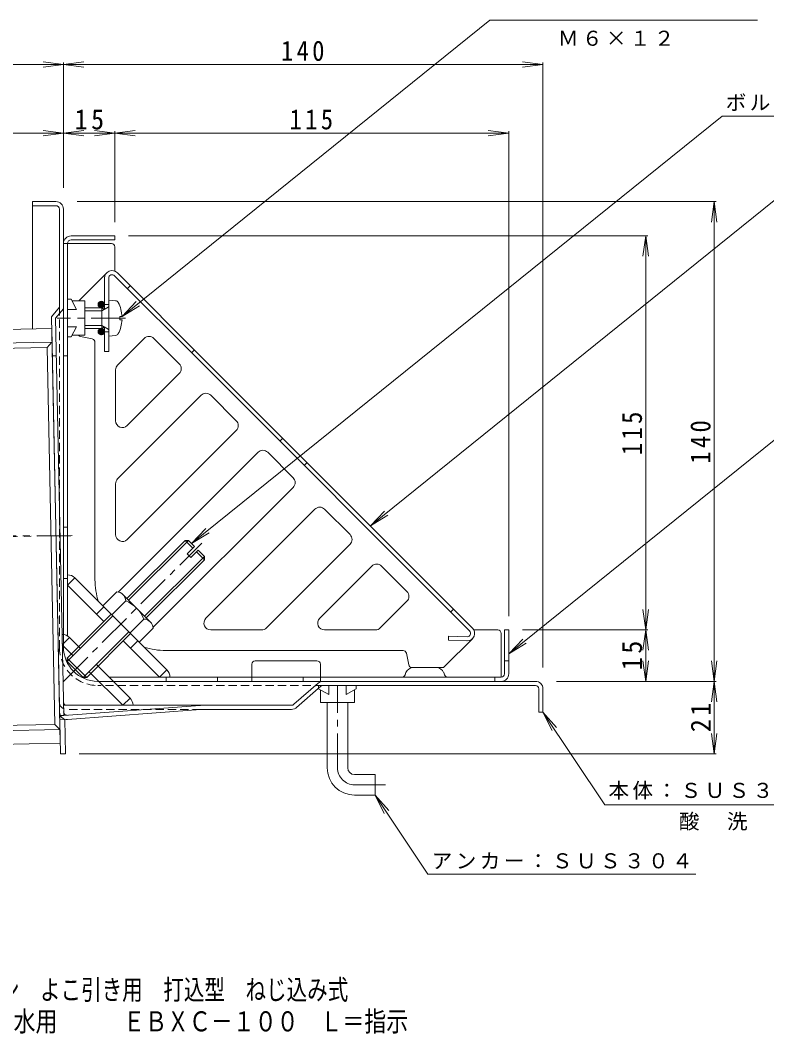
# Model space of a CAD drawing. Units: millimetres, scale not verified. Extents: x -228 to 337, y -274 to 256.
# Drawn here: x -84.1 to 133.9, y -274.4 to 21.3 of the extents above; entities that cross this region are included whole.
import ezdxf
from ezdxf.enums import TextEntityAlignment as Align

# ---------------------------------------------------------------- set-up
doc = ezdxf.new("R2010")
doc.units = ezdxf.units.MM
doc.header["$LTSCALE"] = 2
doc.linetypes.add('CHAIN1', pattern=[8, 5, -1, 1, -1])
doc.linetypes.add('DASHED1', pattern=[1.8, 1.2, -0.6])
for name, color, linetype, lineweight in [('0-0_通り芯', 3, 'Continuous', 9), ('0-1_躯体', 2, 'Continuous', 9), ('0-2_仕上', 6, 'Continuous', 9), ('0-4_その他', 7, 'Continuous', 9), ('0-5_寸法', 7, 'Continuous', 9), ('0-6_ハッチ', 6, 'Continuous', 9), ('0-D', 2, 'Continuous', 9)]:
    doc.layers.add(name, color=color, linetype=linetype, lineweight=lineweight)
doc.layers.add('F-5_F-5ﾚｲﾔ', color=2, linetype='Continuous')
doc.styles.add('ＭＳ ゴシック', font='')
doc.styles.get('ＭＳ ゴシック').set_extended_font_data('MS Gothic')

msp = doc.modelspace()

# ---------------------------------------------------------------- linework, layer by layer
at = {"layer": '0-0_通り芯'}
for p, q in [((-80.496, -31.6), (-73.696, -31.6)), ((-80.496, -68.756), (-80.496, -31.6)), ((-73.696, -32.8), (-80.496, -32.8)), ((-72.696, -62.43), (-72.696, -33.8)), ((-71.496, -161.6), (-71.496, -33.8)), ((-72.696, -62.43), (-75.006, -65.183)), ((-73.797, -65.609), (-71.496, -62.867)), ((-72.407, -192.803), (-75.006, -65.183)), ((-71.435, -181.598), (-73.797, -65.609)), ((-73.573, -76.62), (-74.773, -76.644)), ((-61.496, -171.6), (66.304, -171.6)), ((-4.2, -178.281), (2.883, -172.138)), ((3.67, -173.045), (-3.413, -179.187)), ((4.325, -172.8), (66.304, -172.8)), ((67.304, -173.8), (67.304, -180.6)), ((68.504, -173.8), (68.504, -180.6)), ((-4.932, -178.6), (-71.496, -178.6)), ((-71.435, -181.598), (-31.579, -178.607)), ((-70.292, -182.716), (-31.489, -179.803)), ((-31.414, -179.8), (-4.932, -179.8)), ((-71.435, -181.598), (-72.363, -181.617)), ((68.504, -180.6), (67.304, -180.6))]:
    msp.add_line(p, q, dxfattribs=at)
at = {"layer": '0-0_通り芯', "linetype": 'DASHED1'}
for p, q in [((-72.696, -62.43), (-72.696, -161.6)), ((4.325, -172.8), (-61.496, -172.8)), ((-31.414, -179.8), (-70.517, -179.8))]:
    msp.add_line(p, q, dxfattribs=at)
at = {"layer": '0-0_通り芯', "linetype": 'CHAIN1'}
for p, q in [((-68.949, -129.037), (-178.292, -131.265)), ((-69.326, -129.089), (-151.034, -129.089))]:
    msp.add_line(p, q, dxfattribs=at)
at = {"layer": '0-0_通り芯', "color": 2}
for p, q in [((-72.611, -182.803), (-71.111, -182.772)), ((-71.114, -182.622), (-70.908, -192.772)), ((-72.407, -192.803), (-70.908, -192.772)), ((-70.951, -192.773), (-70.909, -192.731))]:
    msp.add_line(p, q, dxfattribs=at)
at = {"layer": '0-0_通り芯'}
for centre, radius, start, end in [((-73.696, -33.8), 2.2, 0, 90), ((-73.696, -33.8), 1, 0, 90), ((-61.496, -161.6), 10, 180, 270), ((4.325, -173.8), 2.2, 90, 130.93216), ((4.325, -173.8), 1, 90, 130.93216), ((66.304, -173.8), 2.2, 0, 90), ((66.304, -173.8), 1, 0, 90), ((-70.517, -177.6), 1, 181.16649, 270), ((-31.413, -180.8), 2.2, 90, 94.319), ((-31.414, -180.8), 2.2, 90, 94.29344), ((-31.414, -180.8), 1, 90, 94.29349), ((-31.413, -180.8), 1, 90, 94.319), ((-4.932, -177.6), 1, 270, 317.12125), ((-4.932, -177.6), 2.2, 270, 317.12125), ((-70.457, -180.522), 2.2, 181.16649, 274.2928), ((-70.457, -180.522), 1, 181.16649, 274.2928)]:
    msp.add_arc(centre, radius, start, end, dxfattribs=at)
at = {"layer": '0-0_通り芯', "linetype": 'DASHED1'}
for centre, radius, start in [((-61.496, -161.6), 11.2, 180), ((-70.517, -177.6), 2.2, 181.16649)]:
    msp.add_arc(centre, radius, start, 270, dxfattribs=at)
at = {"layer": '0-1_躯体', "linetype": 'DASHED1'}
for p, q in [((-70.296, -43.8), (-71.496, -43.8)), ((-16.496, -170.4), (-16.496, -171.6)), ((3.504, -170.4), (3.504, -171.6))]:
    msp.add_line(p, q, dxfattribs=at)
at = {"layer": '0-1_躯体'}
for p, q in [((-71.496, -157.945), (-71.496, -43.8)), ((-70.296, -43.8), (-70.296, -158.363)), ((-57.496, -43.8), (-70.296, -43.8)), ((-69.296, -41.6), (-56.496, -41.6)), ((-69.296, -42.8), (-56.496, -42.8)), ((-56.496, -41.6), (-56.496, -42.8)), ((-56.496, -51.889), (-56.496, -44.8)), ((-70.296, -76.6), (-71.496, -76.6)), ((-70.296, -126.6), (-71.496, -126.6)), ((-52.972, -147.419), (-36.012, -130.459)), ((-52.477, -147.914), (-35.022, -130.459)), ((-36.012, -130.459), (-33.714, -132.758)), ((-36.012, -130.459), (-35.022, -130.459)), ((-35.34, -134.384), (-33.219, -132.263)), ((-35.022, -130.459), (-33.219, -132.263)), ((-47.81, -152.581), (-30.355, -135.126)), ((-35.34, -134.384), (-34.28, -135.444)), ((-34.28, -135.444), (-32.159, -133.323)), ((-32.654, -133.818), (-30.355, -136.116)), ((-32.159, -133.323), (-30.355, -135.126)), ((-30.355, -135.126), (-30.355, -136.116)), ((-47.315, -153.076), (-30.355, -136.116)), ((-70.296, -141.6), (-71.496, -141.6)), ((-70.296, -143.53), (-68.175, -141.409)), ((-41.305, -168.279), (-68.175, -141.409)), ((-59.69, -154.137), (-70.296, -143.53)), ((-55.957, -145.455), (-60.043, -149.541)), ((-54.12, -146.271), (-46.167, -154.224)), ((-59.69, -149.894), (-61.811, -152.016)), ((-53.304, -148.108), (-57.39, -152.194)), ((-70.378, -164.825), (-57.568, -152.016)), ((-70.378, -165.815), (-57.073, -152.511)), ((-48.004, -153.408), (-52.09, -157.494)), ((-45.351, -156.062), (-49.437, -160.147)), ((48.325, -156.6), (55.304, -156.6)), ((57.304, -169.4), (57.304, -156.6)), ((57.304, -156.6), (58.504, -156.6)), ((58.504, -156.6), (58.504, -169.4)), ((-65.711, -170.482), (-52.407, -157.177)), ((-64.721, -170.482), (-51.912, -157.672)), ((56.304, -157.6), (56.304, -170.4)), ((-43.426, -170.4), (-54.033, -159.794)), ((-49.79, -159.794), (-51.912, -161.915)), ((-70.378, -164.825), (-64.721, -170.482)), ((-70.378, -164.825), (-70.378, -165.815)), ((2.504, -165.6), (-15.496, -165.6)), ((57.304, -165.6), (58.504, -165.6)), ((-43.426, -170.4), (-41.305, -168.279)), ((-16.496, -166.6), (-16.496, -170.4)), ((3.504, -166.6), (3.504, -170.4)), ((30.573, -167.6), (37.434, -167.6)), ((56.304, -170.4), (-58.141, -170.4)), ((-41.496, -170.4), (-41.496, -171.6)), ((-26.496, -170.4), (-26.496, -171.6)), ((-1.496, -170.4), (-1.496, -171.6)), ((28.241, -169.737), (28.484, -169.054)), ((39.767, -169.737), (39.523, -169.054)), ((54.504, -170.4), (54.504, -171.6)), ((-56.941, -171.6), (56.304, -171.6))]:
    msp.add_line(p, q, dxfattribs=at)
at = {"layer": '0-1_躯体', "linetype": 'CHAIN1'}
for p, q in [((-53.425, -65.6), (-73.316, -65.6)), ((-71.496, -171.6), (-31.141, -131.245))]:
    msp.add_line(p, q, dxfattribs=at)
at = {"layer": '0-1_躯体', "color": 7}
for p, q in [((-71.862, -160.923), (-69.74, -158.801)), ((-69.74, -158.801), (-66.552, -161.989)), ((-71.862, -160.923), (-68.674, -164.111)), ((-61.885, -166.656), (-52.063, -176.479)), ((-64.007, -168.778), (-54.184, -178.6)), ((-52.063, -176.479), (-54.184, -178.6))]:
    msp.add_line(p, q, dxfattribs=at)
at = {"layer": '0-1_躯体'}
msp.add_lwpolyline([(-70.378, -165.815), (-65.711, -170.482), (-64.721, -170.482)], dxfattribs=at)
for centre, radius, start, end in [((-69.296, -43.8), 2.2, 90, 180), ((-69.296, -43.8), 1, 90, 180), ((-57.496, -44.8), 1, 0, 90), ((-56.1, -148.251), 2.8, 2.92557, 87.07463), ((-57.278, -157.382), 10.089, 23.19786, 66.80214), ((-48.147, -156.204), 2.8, 2.92572, 87.07428), ((55.304, -157.6), 1, 0, 90), ((-15.496, -166.6), 1, 90, 180), ((2.504, -166.6), 1, 0, 90), ((30.573, -169.8), 2.2, 90, 160.3455), ((37.434, -169.8), 2.2, 19.6545, 90), ((27.299, -169.4), 1, 270, 340.34573), ((40.708, -169.4), 1, 199.65427, 270), ((56.304, -169.4), 2.2, 270, 0), ((56.304, -169.4), 1, 270, 0)]:
    msp.add_arc(centre, radius, start, end, dxfattribs=at)
at = {"layer": '0-1_躯体', "color": 7}
for centre, start, end in [((-70.296, -143.53), 44.99933, 90), ((-71.862, -160.923), 44.99933, 91.16707), ((-43.426, -170.4), 359.99953, 45.00034), ((-54.184, -178.6), 359.99953, 45.00034)]:
    msp.add_arc(centre, 3, start, end, dxfattribs=at)
at = {"layer": '0-2_仕上'}
for p, q in [((-67.003, -60.534), (-58.852, -52.383)), ((-56.589, -53.231), (-31.035, -78.786)), ((-55.741, -52.383), (-30.186, -77.938)), ((-59.496, -53.939), (-59.496, -63.021)), ((-51.993, -56.131), (-52.842, -56.979)), ((-61.394, -61.604), (-60.492, -60.701)), ((-61.371, -61.864), (-60.232, -60.725)), ((-61.297, -62.072), (-60.024, -60.799)), ((-61.292, -61.218), (-60.878, -60.804)), ((-61.187, -62.245), (-59.851, -60.909)), ((-61.046, -62.387), (-59.709, -61.05)), ((-60.874, -62.498), (-59.598, -61.221)), ((-60.668, -62.574), (-59.522, -61.428)), ((-60.41, -62.6), (-59.496, -61.685)), ((-60.035, -62.507), (-59.589, -62.061)), ((-58.296, -61.6), (-59.496, -61.6)), ((-61.395, -69.524), (-60.472, -68.601)), ((-61.368, -69.779), (-60.217, -68.628)), ((-61.31, -69.156), (-60.84, -68.686)), ((-61.29, -69.985), (-60.011, -68.706)), ((-61.178, -70.155), (-59.841, -68.818)), ((-61.035, -70.295), (-59.701, -68.961)), ((-60.861, -70.405), (-59.591, -69.135)), ((-60.652, -70.478), (-59.518, -69.344)), ((-60.39, -70.499), (-59.497, -69.606)), ((-59.995, -70.387), (-59.609, -70.001)), ((-59.496, -68.18), (-59.496, -75.327)), ((-58.296, -69.6), (-59.496, -69.6)), ((-63.1, -71.666), (-66.492, -70.988)), ((-62.296, -72.647), (-62.296, -141.908)), ((-55.711, -79.294), (-47.927, -71.51)), ((-45.099, -71.51), (-37.674, -78.935)), ((-33.255, -74.869), (-34.103, -75.717)), ((-31.035, -78.786), (47.073, -156.893)), ((-30.186, -77.938), (47.921, -156.045)), ((-56.296, -80.708), (-56.296, -95.557)), ((-52.882, -96.971), (-37.674, -81.763)), ((-31.31, -88.127), (-55.711, -112.528)), ((-28.482, -88.127), (-21.057, -95.552)), ((-21.057, -98.38), (-52.882, -130.205)), ((-14.693, -104.744), (-55.472, -145.523)), ((-4.44, -112.169), (-11.865, -104.744)), ((-56.296, -113.942), (-56.296, -128.791)), ((-4.44, -114.997), (-45.362, -155.919)), ((1.924, -121.361), (-29.901, -153.186)), ((12.177, -128.786), (4.752, -121.361)), ((12.177, -131.614), (-12.224, -156.015)), ((3.333, -153.186), (18.541, -137.978)), ((28.794, -145.403), (21.369, -137.978)), ((21.01, -156.015), (28.794, -148.231)), ((-13.638, -156.6), (-28.487, -156.6)), ((19.596, -156.6), (4.747, -156.6)), ((39.77, -167.308), (47.921, -159.156)), ((46.324, -159.8), (40.902, -159.61)), ((27.657, -162.6), (-41.604, -162.6)), ((28.637, -163.404), (29.316, -166.797)), ((30.297, -167.6), (39.063, -167.6))]:
    msp.add_line(p, q, dxfattribs=at)
at = {"layer": '0-2_仕上', "linetype": 'DASHED1'}
for p, q in [((-7.445, -100.678), (-8.294, -101.527)), ((-0.374, -107.749), (-1.223, -108.598)), ((42.406, -150.529), (41.557, -151.378))]:
    msp.add_line(p, q, dxfattribs=at)
at = {"layer": '0-2_仕上'}
for points in [[(-58.296, -53.922), (-58.296, -75.327), (-59.496, -75.327)], [(46.365, -158.6), (40.944, -158.411), (40.902, -159.61)]]:
    msp.add_lwpolyline(points, dxfattribs=at)
for centre in [(-60.446, -61.65), (-60.446, -69.55)]:
    msp.add_circle(centre, 0.95, dxfattribs=at)
for centre, radius, start, end in [((-57.296, -53.939), 2.2, 44.99954, 180.00388), ((-57.296, -53.939), 1, 45, 179.06456), ((-66.296, -61.241), 1, 135, 140.12155), ((-66.296, -70.008), 1, 216.35464, 258.69063), ((-46.513, -72.924), 2, 44.99976, 135.00018), ((-63.296, -72.647), 1, 0, 78.69063), ((-54.296, -80.708), 2, 135.00024, 180), ((-39.088, -80.349), 2, 314.99982, 45.00018), ((-29.896, -89.541), 2, 44.99965, 135), ((-54.296, -95.557), 2, 180, 315.00018), ((-22.471, -96.966), 2, 315, 45.00035), ((-13.279, -106.158), 2, 44.99965, 135), ((-5.854, -113.583), 2, 314.99965, 45), ((-54.296, -113.942), 2, 135.00035, 180), ((3.338, -122.775), 2, 44.99965, 135), ((-54.296, -128.791), 2, 180, 314.99982), ((10.763, -130.2), 2, 315, 45.00035), ((19.955, -139.392), 2, 44.99982, 135.00018), ((-41.604, -141.908), 20.692, 180, 197.99141), ((27.38, -146.817), 2, 314.99982, 45), ((-28.487, -154.6), 2, 135.00018, 270), ((4.747, -154.6), 2, 134.99982, 270), ((-13.638, -154.6), 2, 270, 314.99965), ((19.596, -154.6), 2, 270, 314.99965), ((46.365, -157.6), 2.2, 269.34189, 44.99977), ((46.365, -157.6), 1, 269.9929, 45), ((-41.604, -141.908), 20.692, 252.00858, 270), ((27.657, -163.6), 1, 11.31007, 90), ((30.297, -166.6), 1, 191.31007, 270), ((39.063, -166.6), 1, 270, 315)]:
    msp.add_arc(centre, radius, start, end, dxfattribs=at)
at = {"layer": '0-4_その他'}
for p, q in [((-71.496, 8.4), (-77.445, 9.183)), ((-71.496, 8.4), (-65.548, 9.183)), ((-71.496, 9), (-71.496, -27.6)), ((68.504, 8.4), (62.555, 9.183)), ((68.504, 9), (68.504, -167.6)), ((-171.258, 8.4), (-71.496, 8.4)), ((-71.496, 8.4), (-77.445, 7.616)), ((-71.496, 8.4), (68.504, 8.4)), ((-71.496, 8.4), (-65.548, 7.616)), ((68.504, 8.4), (62.555, 7.616)), ((-124.925, -11.6), (-71.496, -11.6)), ((-71.496, -11.6), (-77.445, -10.817)), ((-71.496, -11.6), (-77.445, -12.384)), ((-71.496, -11.6), (-65.548, -10.817)), ((-71.496, -11.6), (-56.496, -11.6)), ((-71.496, -11.6), (-65.548, -12.384)), ((-56.496, -11.6), (-62.445, -10.817)), ((-56.496, -11.6), (-62.445, -12.384)), ((-56.496, -11.6), (-50.548, -10.817)), ((-56.496, -11), (-56.496, -37.6)), ((-56.496, -11.6), (58.504, -11.6)), ((-56.496, -11.6), (-50.548, -12.384)), ((58.504, -11.6), (52.555, -10.817)), ((58.504, -11.6), (52.555, -12.384)), ((58.504, -11), (58.504, -152.6)), ((119.104, -31.6), (-67.496, -31.6)), ((118.504, -31.6), (117.72, -37.549)), ((118.504, -31.6), (119.287, -37.549)), ((118.504, -192.772), (118.504, -31.6)), ((99.104, -41.6), (-52.496, -41.6)), ((98.504, -41.6), (97.72, -47.549)), ((98.504, -156.6), (98.504, -41.6)), ((98.504, -41.6), (99.287, -47.549)), ((98.504, -156.6), (97.72, -150.652)), ((98.504, -156.6), (99.287, -150.652)), ((99.104, -156.6), (62.504, -156.6)), ((98.504, -156.6), (97.72, -162.549)), ((98.504, -156.6), (99.287, -162.549)), ((98.504, -156.6), (98.504, -171.6)), ((97.72, -165.652), (98.504, -171.6)), ((99.287, -165.652), (98.504, -171.6)), ((117.72, -165.652), (118.504, -171.6)), ((119.287, -165.652), (118.504, -171.6)), ((72.504, -171.6), (119.104, -171.6)), ((117.72, -177.549), (118.504, -171.6)), ((119.287, -177.549), (118.504, -171.6)), ((118.504, -192.772), (117.72, -186.824)), ((118.504, -192.772), (119.287, -186.824)), ((119.104, -192.772), (-66.908, -192.772))]:
    msp.add_line(p, q, dxfattribs=at)
at = {"layer": '0-5_寸法'}
for p, q in [((52.974, 21.324), (-54.408, -65.121)), ((52.974, 21.324), (131.172, 21.324)), ((120.797, -6.649), (190.881, -6.649)), ((-54.408, -65.121), (-50.265, -60.781)), ((-54.408, -65.121), (-49.283, -62.001)), ((136.535, -100.784), (58.504, -163.6)), ((18.12, -126.244), (23.245, -123.124)), ((-34.121, -131.361), (-28.996, -128.241)), ((58.504, -163.6), (62.646, -159.26)), ((58.504, -163.6), (63.628, -160.48)), ((68.504, -180.6), (72.458, -185.113)), ((34.94, -227.92), (19.504, -204.801)), ((19.504, -204.801), (22.155, -210.183)), ((19.504, -204.801), (23.458, -209.313)), ((86.547, -207.625), (152.143, -207.625)), ((34.94, -227.92), (113.137, -227.92))]:
    msp.add_line(p, q, dxfattribs=at)
for points in [[(120.797, -6.649), (-34.121, -131.361), (-29.978, -127.021)], [(136.535, -30.918), (18.12, -126.244), (22.263, -121.904)], [(86.547, -207.625), (68.504, -180.6), (71.155, -185.983)]]:
    msp.add_lwpolyline(points, dxfattribs=at)
at = {"layer": '0-6_ハッチ'}
for p, q in [((-72.472, -189.621), (-74.936, -68.646)), ((-124.844, -73.649), (-74.855, -72.63)), ((-74.855, -72.63), (-76.303, -74.139)), ((-123.335, -75.097), (-76.303, -74.139)), ((-74.062, -184.188), (-76.303, -74.139)), ((-122.543, -186.655), (-72.553, -185.637)), ((-121.094, -185.146), (-74.062, -184.188)), ((-72.553, -185.637), (-74.062, -184.188)), ((-122.462, -190.639), (-72.472, -189.621))]:
    msp.add_line(p, q, dxfattribs=at)
msp.add_lwpolyline([(-122.462, -190.639), (-124.925, -69.664), (-74.936, -68.646)], dxfattribs=at)
at = {"layer": '0-D'}
for p, q in [((-70.296, -60.1), (-70.296, -71.1)), ((-69.296, -60.1), (-70.296, -60.1)), ((-67.692, -63.075), (-69.296, -60.1)), ((-65.296, -60.6), (-69.027, -60.6)), ((-65.296, -60.6), (-65.296, -70.6)), ((-58.296, -60.35), (-58.296, -70.85)), ((-56.286, -60.526), (-58.296, -60.35)), ((-67.692, -63.075), (-70.296, -63.075)), ((-60.296, -62.6), (-65.296, -62.6)), ((-60.296, -63.47), (-65.296, -63.47)), ((-60.296, -63.47), (-58.424, -62.418)), ((-60.296, -62.6), (-60.296, -68.6)), ((-60.296, -62.6), (-59.532, -63.041)), ((-60.296, -67.73), (-65.296, -67.73)), ((-60.296, -67.73), (-58.424, -68.782)), ((-54.408, -65.121), (-55.029, -65.121)), ((-55.029, -66.079), (-55.029, -65.121)), ((-54.408, -66.079), (-55.029, -66.079)), ((-67.692, -68.125), (-70.296, -68.125)), ((-67.692, -68.125), (-69.296, -71.1)), ((-65.296, -70.6), (-69.027, -70.6)), ((-60.296, -68.6), (-65.296, -68.6)), ((-60.296, -68.6), (-59.532, -68.159)), ((-56.286, -70.674), (-58.296, -70.85)), ((-69.296, -71.1), (-70.296, -71.1)), ((5.979, -175.404), (3.004, -173.8)), ((3.504, -177.801), (3.504, -174.07)), ((5.979, -175.404), (5.979, -172.8)), ((11.029, -175.404), (11.029, -172.8)), ((11.029, -175.404), (14.004, -173.8)), ((13.504, -177.801), (13.504, -174.07)), ((14.004, -173.8), (14.004, -172.8)), ((13.504, -177.801), (3.504, -177.801)), ((5.503, -196.801), (5.503, -177.801)), ((11.503, -196.801), (11.503, -177.801)), ((13.504, -204.801), (19.504, -204.801))]:
    msp.add_line(p, q, dxfattribs=at)
at = {"layer": '0-D', "linetype": 'DASHED1'}
for p in [(14.004, -172.8), (3.004, -173.8)]:
    msp.add_line(p, (3.004, -172.8), dxfattribs=at)
at = {"layer": '0-D', "linetype": 'CHAIN1'}
for p, q in [((8.504, -196.801), (8.504, -172.8)), ((13.504, -201.801), (22.504, -201.801))]:
    msp.add_line(p, q, dxfattribs=at)
at = {"layer": '0-D'}
msp.add_lwpolyline([(13.504, -198.801), (19.504, -198.801), (19.504, -204.801)], dxfattribs=at)
for centre, radius, start, end in [((-56.373, -61.523), 1, 26.94113, 84.99829), ((-64.396, -65.6), 10, 2.7462, 26.94164), ((-58.546, -62.2), 0.25, 299.32918, 0), ((-64.396, -65.6), 10, 333.05852, 357.2538), ((-58.546, -69), 0.25, 0, 60.67082), ((-56.373, -69.678), 1, 275.00171, 333.05887), ((13.504, -196.801), 8, 180, 270), ((13.504, -196.801), 2, 180, 270)]:
    msp.add_arc(centre, radius, start, end, dxfattribs=at)
at = {"layer": '0-D', "linetype": 'CHAIN1'}
msp.add_arc((13.504, -196.801), 5, 180, 270, dxfattribs=at)

# ---------------------------------------------------------------- texts
at = {"layer": '0-4_その他', "color": 2, "char_height": 5.865, "attachment_point": 7, "style": 'ＭＳ ゴシック'}
for s, insert in [('\\T1.27;\\W0.9;140', (-7.996, 9.4)), ('\\T1.27;\\W0.95;15', (-68.246, -10.6)), ('\\T1.27;\\W0.9;115', (-5.496, -10.6))]:
    msp.add_mtext(s, dxfattribs=dict(at, insert=insert))
at = {"layer": '0-4_その他', "color": 2, "char_height": 5.865, "attachment_point": 7, "rotation": 90, "style": 'ＭＳ ゴシック'}
for s, insert in [('\\T1.27;\\W0.9;115', (97.504, -105.6)), ('\\T1.27;\\W0.9;140', (117.504, -108.1)), ('\\T1.27;\\W0.95;15', (97.504, -168.35)), ('\\T1.27;\\W0.95;21', (117.504, -186.436))]:
    msp.add_mtext(s, dxfattribs=dict(at, insert=insert))
at = {"layer": '0-5_寸法', "char_height": 4.399, "attachment_point": 7, "style": 'ＭＳ ゴシック'}
for s, insert in [('\\T1.17;Ｍ６×１２', (72.868, 13.802)), ('\\T1.17;ボルト：ＳＵＳ３０４', (121.881, -5.127)), ('\\T1.17;本体：ＳＵＳ３０４', (87.632, -206.103)), ('\\T1.17;酸\u3000洗', (108.207, -215.147)), ('\\T1.17;アンカー：ＳＵＳ３０４', (36.024, -226.398))]:
    msp.add_mtext(s, dxfattribs=dict(at, insert=insert))
at = {"layer": 'F-5_F-5ﾚｲﾔ', "style": 'ＭＳ ゴシック'}
for s, width, p in [('ステンレス製ルーフドレン\u3000よこ引き用\u3000打込型\u3000ねじ込み式', 0.75, (-156.34, -266.28)), ('アスファルト・シート防水用\u3000\u3000\u3000ＥＢＸＣ－１００\u3000Ｌ＝指示', 0.8, (-156.455, -275.519))]:
    msp.add_text(s, height=5.865, dxfattribs=dict(at, width=width)).set_placement(p, align=Align.BOTTOM_LEFT)

doc.saveas('drawing.dxf')
